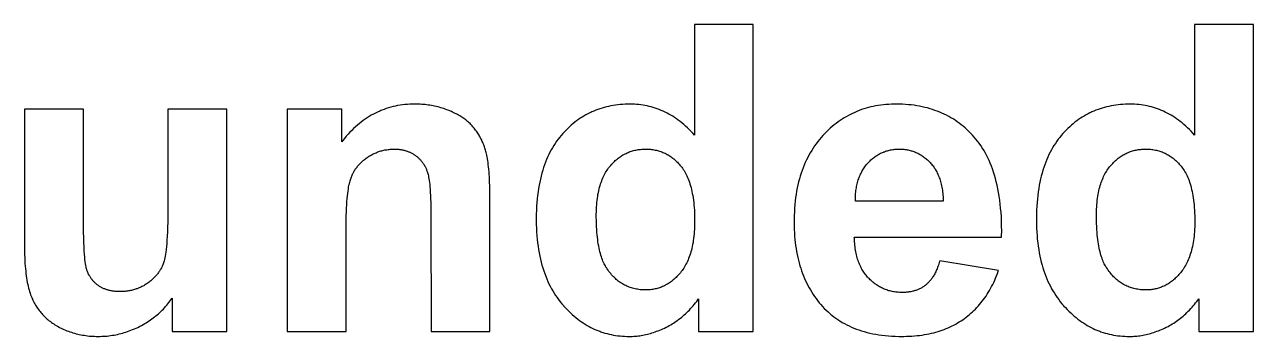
# Model space of a CAD drawing. Header units: millimetres. Extents: x 0 to 841, y 0 to 594.
# Drawn here: x 233.96 to 249.99, y 347.76 to 351.83 of the extents above; entities that cross this region are included whole.
import ezdxf

# ---------------------------------------------------------------- set-up
doc = ezdxf.new("R2010")
doc.units = ezdxf.units.MM
doc.header["$LTSCALE"] = 46.255
doc.layers.add('5_CURVES', color=7, linetype='CONTINUOUS')

msp = doc.modelspace()

# ---------------------------------------------------------------- linework, layer by layer
at = {"layer": '5_CURVES', "color": 7, "linetype": 'CONTINUOUS'}
for p, q in [((242.698, 351.83), (242.698, 350.389)), ((243.464, 351.83), (242.698, 351.83)), ((243.464, 347.83), (243.464, 351.83)), ((249.219, 351.83), (249.219, 350.389)), ((249.986, 351.83), (249.219, 351.83)), ((249.986, 347.83), (249.986, 351.83)), ((233.964, 350.728), (233.964, 348.867)), ((234.73, 350.728), (233.964, 350.728)), ((234.731, 349.289), (234.73, 350.728)), ((236.599, 350.728), (235.833, 350.728)), ((236.599, 347.83), (236.599, 350.728)), ((237.388, 350.728), (237.388, 347.83)), ((238.1, 350.728), (237.388, 350.728)), ((238.1, 350.302), (238.1, 350.728)), ((240.029, 347.83), (240.029, 349.649)), ((245.942, 349.527), (244.796, 349.527)), ((239.262, 349.345), (239.263, 347.83)), ((244.782, 349.058), (246.703, 349.058)), ((246.662, 348.624), (245.898, 348.752)), ((235.887, 348.264), (235.887, 347.83)), ((242.752, 348.256), (242.752, 347.83)), ((249.273, 348.256), (249.273, 347.83)), ((235.887, 347.83), (236.599, 347.83)), ((237.388, 347.83), (238.155, 347.83)), ((239.263, 347.83), (240.029, 347.83)), ((242.752, 347.83), (243.464, 347.83)), ((249.273, 347.83), (249.986, 347.83))]:
    msp.add_line(p, q, dxfattribs=at)
for points in [[(235.833, 350.728), (235.833, 349.491), (235.832, 349.405), (235.831, 349.326), (235.83, 349.253), (235.828, 349.187), (235.826, 349.126), (235.823, 349.071), (235.82, 349.021), (235.817, 348.975), (235.813, 348.935), (235.809, 348.898), (235.805, 348.865), (235.801, 348.836), (235.797, 348.811), (235.793, 348.788), (235.789, 348.768), (235.784, 348.75), (235.78, 348.735), (235.775, 348.722)], [(239.055, 350.793), (239.021, 350.793), (238.988, 350.792), (238.955, 350.789), (238.923, 350.787), (238.891, 350.783), (238.859, 350.778), (238.828, 350.773), (238.798, 350.767), (238.768, 350.76), (238.738, 350.752), (238.708, 350.744), (238.679, 350.734), (238.65, 350.724), (238.622, 350.713), (238.608, 350.708), (238.594, 350.702), (238.566, 350.689), (238.538, 350.676), (238.511, 350.662), (238.484, 350.647), (238.458, 350.631), (238.431, 350.615), (238.405, 350.597), (238.379, 350.579), (238.354, 350.56), (238.329, 350.54), (238.303, 350.519), (238.279, 350.497), (238.254, 350.474), (238.23, 350.451), (238.206, 350.426), (238.182, 350.4), (238.158, 350.374), (238.135, 350.346), (238.112, 350.317), (238.1, 350.302)], [(239.519, 350.7), (239.508, 350.705), (239.488, 350.713), (239.469, 350.72), (239.449, 350.727), (239.429, 350.734), (239.41, 350.74), (239.39, 350.746), (239.37, 350.752), (239.35, 350.757), (239.33, 350.762), (239.31, 350.767), (239.289, 350.771), (239.269, 350.775), (239.248, 350.778), (239.227, 350.781), (239.206, 350.784), (239.185, 350.787), (239.164, 350.789), (239.143, 350.79), (239.121, 350.792), (239.099, 350.793), (239.077, 350.793), (239.055, 350.793)], [(241.857, 350.793), (241.827, 350.793), (241.794, 350.792), (241.762, 350.79), (241.731, 350.788), (241.699, 350.784), (241.669, 350.78), (241.638, 350.776), (241.609, 350.77), (241.579, 350.764), (241.55, 350.758), (241.522, 350.75), (241.494, 350.742), (241.466, 350.733), (241.439, 350.724), (241.412, 350.714), (241.385, 350.703), (241.359, 350.691), (241.346, 350.685), (241.333, 350.679), (241.308, 350.666), (241.282, 350.653), (241.257, 350.638), (241.233, 350.623), (241.208, 350.608), (241.184, 350.591), (241.161, 350.574), (241.137, 350.556), (241.114, 350.538), (241.091, 350.518), (241.069, 350.498), (241.046, 350.477), (241.024, 350.455), (241.002, 350.433), (240.981, 350.409)], [(242.698, 350.389), (242.675, 350.415), (242.652, 350.439), (242.629, 350.462), (242.605, 350.485), (242.582, 350.507), (242.558, 350.527), (242.534, 350.547), (242.511, 350.566), (242.487, 350.584), (242.463, 350.602), (242.438, 350.618), (242.414, 350.634), (242.389, 350.649), (242.365, 350.663), (242.34, 350.676), (242.315, 350.689), (242.29, 350.701), (242.264, 350.712), (242.239, 350.722), (242.213, 350.732), (242.187, 350.741), (242.161, 350.749), (242.134, 350.757), (242.108, 350.764), (242.081, 350.77), (242.054, 350.775), (242.027, 350.78), (241.999, 350.784), (241.971, 350.787), (241.943, 350.79), (241.915, 350.792), (241.886, 350.793), (241.857, 350.793)], [(245.325, 350.793), (245.301, 350.793), (245.265, 350.792), (245.23, 350.79), (245.195, 350.788), (245.161, 350.785), (245.127, 350.78), (245.094, 350.776), (245.061, 350.77), (245.029, 350.764), (244.997, 350.756), (244.966, 350.749), (244.935, 350.74), (244.905, 350.731), (244.875, 350.721), (244.846, 350.71), (244.816, 350.698), (244.788, 350.686), (244.759, 350.673), (244.731, 350.659), (244.704, 350.645), (244.676, 350.629), (244.649, 350.613), (244.623, 350.597), (244.596, 350.579), (244.57, 350.561), (244.545, 350.542), (244.519, 350.522), (244.494, 350.501), (244.469, 350.479), (244.445, 350.457), (244.421, 350.433), (244.397, 350.409), (244.373, 350.384)], [(246.345, 350.364), (246.322, 350.39), (246.298, 350.414), (246.275, 350.438), (246.25, 350.461), (246.226, 350.483), (246.201, 350.505), (246.175, 350.525), (246.149, 350.545), (246.123, 350.564), (246.096, 350.582), (246.069, 350.6), (246.041, 350.616), (246.013, 350.632), (245.984, 350.647), (245.955, 350.662), (245.925, 350.676), (245.895, 350.689), (245.864, 350.701), (245.833, 350.712), (245.801, 350.723), (245.769, 350.733), (245.736, 350.743), (245.702, 350.751), (245.668, 350.759), (245.633, 350.766), (245.598, 350.772), (245.562, 350.778), (245.525, 350.782), (245.487, 350.786), (245.449, 350.789), (245.409, 350.791), (245.37, 350.793), (245.329, 350.793), (245.325, 350.793)], [(248.378, 350.793), (248.348, 350.793), (248.316, 350.792), (248.283, 350.79), (248.252, 350.788), (248.221, 350.784), (248.19, 350.78), (248.16, 350.776), (248.13, 350.77), (248.1, 350.764), (248.072, 350.758), (248.043, 350.75), (248.015, 350.742), (247.987, 350.733), (247.96, 350.724), (247.933, 350.714), (247.906, 350.703), (247.88, 350.691), (247.867, 350.685), (247.854, 350.679), (247.829, 350.666), (247.803, 350.653), (247.778, 350.638), (247.754, 350.623), (247.73, 350.608), (247.706, 350.591), (247.682, 350.574), (247.658, 350.556), (247.635, 350.538), (247.612, 350.518), (247.59, 350.498), (247.567, 350.477), (247.545, 350.455), (247.523, 350.433), (247.502, 350.409)], [(249.219, 350.389), (249.196, 350.415), (249.173, 350.439), (249.15, 350.462), (249.126, 350.485), (249.103, 350.507), (249.079, 350.527), (249.056, 350.547), (249.032, 350.566), (249.008, 350.584), (248.984, 350.602), (248.959, 350.618), (248.935, 350.634), (248.911, 350.649), (248.886, 350.663), (248.861, 350.676), (248.836, 350.689), (248.811, 350.701), (248.785, 350.712), (248.76, 350.722), (248.734, 350.732), (248.708, 350.741), (248.682, 350.749), (248.656, 350.757), (248.629, 350.764), (248.602, 350.77), (248.575, 350.775), (248.548, 350.78), (248.52, 350.784), (248.493, 350.787), (248.464, 350.79), (248.436, 350.792), (248.407, 350.793), (248.378, 350.793)], [(239.835, 350.468), (239.827, 350.478), (239.818, 350.489), (239.81, 350.499), (239.801, 350.509), (239.791, 350.519), (239.782, 350.529), (239.772, 350.539), (239.761, 350.549), (239.75, 350.558), (239.739, 350.568), (239.728, 350.577), (239.716, 350.587), (239.704, 350.596), (239.691, 350.605), (239.678, 350.614), (239.665, 350.623), (239.652, 350.631), (239.638, 350.64), (239.623, 350.648), (239.608, 350.657), (239.593, 350.665), (239.578, 350.673), (239.562, 350.681), (239.545, 350.688), (239.529, 350.696), (239.519, 350.7)], [(239.986, 350.147), (239.982, 350.162), (239.978, 350.177), (239.974, 350.191), (239.97, 350.206), (239.965, 350.221), (239.96, 350.235), (239.955, 350.249), (239.95, 350.264), (239.944, 350.278), (239.938, 350.292), (239.932, 350.306), (239.926, 350.32), (239.919, 350.333), (239.912, 350.347), (239.904, 350.361), (239.897, 350.374), (239.889, 350.388), (239.881, 350.401), (239.872, 350.414), (239.864, 350.427), (239.855, 350.441), (239.845, 350.454), (239.836, 350.467), (239.835, 350.468)], [(240.981, 350.409), (240.96, 350.385), (240.939, 350.36), (240.919, 350.335), (240.9, 350.308), (240.882, 350.281), (240.864, 350.254), (240.846, 350.225), (240.83, 350.196), (240.814, 350.166), (240.798, 350.135), (240.783, 350.103), (240.769, 350.071), (240.756, 350.037), (240.743, 350.003), (240.731, 349.968), (240.719, 349.931), (240.708, 349.894), (240.698, 349.856), (240.689, 349.816), (240.68, 349.776), (240.672, 349.735), (240.665, 349.692), (240.658, 349.648), (240.652, 349.603), (240.647, 349.557), (240.643, 349.509), (240.64, 349.461), (240.637, 349.41), (240.636, 349.359), (240.635, 349.306), (240.635, 349.29)], [(247.502, 350.409), (247.481, 350.385), (247.46, 350.36), (247.44, 350.335), (247.421, 350.308), (247.403, 350.281), (247.385, 350.254), (247.367, 350.225), (247.351, 350.196), (247.335, 350.166), (247.319, 350.135), (247.305, 350.103), (247.29, 350.071), (247.277, 350.037), (247.264, 350.003), (247.252, 349.968), (247.24, 349.931), (247.23, 349.894), (247.219, 349.856), (247.21, 349.817), (247.201, 349.776), (247.193, 349.735), (247.186, 349.692), (247.179, 349.648), (247.174, 349.603), (247.169, 349.557), (247.164, 349.509), (247.161, 349.461), (247.159, 349.41), (247.157, 349.359), (247.156, 349.306), (247.156, 349.29)], [(244.373, 350.384), (244.35, 350.358), (244.327, 350.331), (244.306, 350.304), (244.285, 350.277), (244.264, 350.248), (244.245, 350.219), (244.226, 350.19), (244.208, 350.16), (244.19, 350.129), (244.174, 350.097), (244.158, 350.065), (244.143, 350.032), (244.128, 349.998), (244.114, 349.964), (244.101, 349.929), (244.089, 349.893), (244.077, 349.856), (244.066, 349.818), (244.056, 349.78), (244.047, 349.74), (244.038, 349.7), (244.03, 349.659), (244.023, 349.617), (244.017, 349.574), (244.011, 349.529), (244.007, 349.484), (244.003, 349.438), (244, 349.391), (243.998, 349.342), (243.997, 349.293), (243.996, 349.257)], [(246.703, 349.058), (246.703, 349.075), (246.704, 349.14), (246.703, 349.202), (246.701, 349.263), (246.699, 349.322), (246.695, 349.379), (246.69, 349.435), (246.685, 349.489), (246.678, 349.541), (246.671, 349.592), (246.663, 349.641), (246.654, 349.689), (246.644, 349.736), (246.633, 349.781), (246.622, 349.825), (246.609, 349.867), (246.597, 349.908), (246.583, 349.948), (246.569, 349.986), (246.554, 350.024), (246.538, 350.06), (246.522, 350.095), (246.505, 350.129), (246.487, 350.162), (246.469, 350.194), (246.45, 350.225), (246.43, 350.254), (246.41, 350.283), (246.389, 350.311), (246.367, 350.338), (246.345, 350.364)], [(238.212, 349.808), (238.216, 349.82), (238.22, 349.833), (238.225, 349.844), (238.23, 349.856), (238.235, 349.867), (238.24, 349.879), (238.245, 349.89), (238.248, 349.895), (238.251, 349.901), (238.257, 349.912), (238.263, 349.922), (238.27, 349.933), (238.276, 349.943), (238.283, 349.953), (238.29, 349.963), (238.298, 349.973), (238.306, 349.983), (238.313, 349.992), (238.322, 350.002), (238.33, 350.011), (238.339, 350.02), (238.348, 350.029), (238.357, 350.038), (238.367, 350.047), (238.377, 350.056), (238.387, 350.064), (238.397, 350.073), (238.408, 350.081), (238.419, 350.089), (238.43, 350.097), (238.431, 350.097)], [(238.431, 350.097), (238.438, 350.102), (238.45, 350.11), (238.461, 350.117), (238.473, 350.124), (238.485, 350.131), (238.497, 350.137), (238.509, 350.143), (238.521, 350.149), (238.534, 350.155), (238.546, 350.16), (238.559, 350.165), (238.571, 350.17), (238.584, 350.174), (238.597, 350.178), (238.61, 350.182), (238.623, 350.186), (238.636, 350.189), (238.649, 350.192), (238.662, 350.195), (238.676, 350.197), (238.689, 350.199), (238.703, 350.201), (238.717, 350.203), (238.731, 350.204), (238.745, 350.205), (238.759, 350.206), (238.773, 350.206), (238.788, 350.207)], [(238.788, 350.207), (238.799, 350.207), (238.81, 350.206), (238.821, 350.206), (238.832, 350.205), (238.843, 350.204), (238.853, 350.203), (238.864, 350.201), (238.874, 350.2), (238.884, 350.198), (238.894, 350.196), (238.904, 350.194), (238.914, 350.192), (238.923, 350.189), (238.933, 350.186), (238.942, 350.183), (238.952, 350.18), (238.961, 350.177), (238.97, 350.173), (238.979, 350.17), (238.988, 350.166), (238.996, 350.162), (239.005, 350.157), (239.014, 350.153), (239.022, 350.148), (239.03, 350.143), (239.039, 350.138), (239.047, 350.133), (239.052, 350.129)], [(239.052, 350.129), (239.054, 350.127), (239.062, 350.122), (239.07, 350.116), (239.077, 350.11), (239.085, 350.104), (239.092, 350.098), (239.099, 350.092), (239.106, 350.085), (239.112, 350.079), (239.119, 350.072), (239.125, 350.065), (239.131, 350.058), (239.138, 350.051), (239.143, 350.044), (239.149, 350.036), (239.155, 350.029), (239.16, 350.021), (239.165, 350.013), (239.171, 350.005), (239.176, 349.997), (239.18, 349.988), (239.185, 349.98), (239.19, 349.971), (239.194, 349.962), (239.198, 349.953), (239.202, 349.944), (239.206, 349.934), (239.21, 349.925), (239.213, 349.915)], [(240.029, 349.649), (240.029, 349.691), (240.028, 349.732), (240.027, 349.771), (240.025, 349.809), (240.024, 349.845), (240.021, 349.879), (240.019, 349.912), (240.016, 349.944), (240.013, 349.974), (240.01, 350.003), (240.006, 350.03), (240.002, 350.056), (239.999, 350.081), (239.994, 350.104), (239.99, 350.126), (239.986, 350.147)], [(241.601, 349.988), (241.607, 349.995), (241.618, 350.008), (241.63, 350.021), (241.642, 350.033), (241.654, 350.044), (241.666, 350.056), (241.678, 350.066), (241.69, 350.077), (241.703, 350.087), (241.715, 350.096), (241.728, 350.105), (241.74, 350.114), (241.753, 350.122), (241.766, 350.13), (241.779, 350.137), (241.793, 350.144), (241.806, 350.151), (241.82, 350.157), (241.833, 350.163), (241.847, 350.169), (241.854, 350.171), (241.861, 350.174), (241.875, 350.179), (241.89, 350.183), (241.904, 350.187), (241.919, 350.191), (241.934, 350.194), (241.949, 350.197), (241.964, 350.2), (241.979, 350.202), (241.995, 350.203), (242.011, 350.205), (242.027, 350.206), (242.043, 350.206), (242.059, 350.207)], [(242.059, 350.207), (242.074, 350.206), (242.091, 350.206), (242.107, 350.205), (242.123, 350.204), (242.139, 350.202), (242.155, 350.2), (242.17, 350.197), (242.186, 350.194), (242.201, 350.191), (242.215, 350.187), (242.23, 350.183), (242.244, 350.179), (242.259, 350.174), (242.273, 350.169), (242.287, 350.164), (242.3, 350.158), (242.314, 350.152), (242.327, 350.145), (242.34, 350.138), (242.353, 350.131), (242.366, 350.123), (242.379, 350.115), (242.392, 350.106), (242.404, 350.097), (242.416, 350.088), (242.429, 350.078), (242.441, 350.068), (242.452, 350.058), (242.464, 350.047), (242.476, 350.036), (242.487, 350.024), (242.498, 350.011), (242.509, 349.999), (242.52, 349.986)], [(244.958, 350.023), (244.967, 350.034), (244.978, 350.044), (244.988, 350.055), (244.999, 350.065), (245.01, 350.075), (245.021, 350.084), (245.032, 350.093), (245.043, 350.102), (245.054, 350.11), (245.065, 350.118), (245.077, 350.125), (245.088, 350.132), (245.1, 350.139), (245.112, 350.146), (245.124, 350.152), (245.136, 350.158), (245.149, 350.163), (245.161, 350.168), (245.168, 350.171), (245.174, 350.173), (245.187, 350.178), (245.2, 350.182), (245.213, 350.186), (245.226, 350.189), (245.24, 350.193), (245.254, 350.196), (245.268, 350.198), (245.282, 350.2), (245.296, 350.202), (245.311, 350.204), (245.326, 350.205), (245.341, 350.206), (245.356, 350.206), (245.372, 350.207)], [(245.372, 350.207), (245.386, 350.206), (245.4, 350.206), (245.414, 350.205), (245.428, 350.204), (245.442, 350.202), (245.456, 350.201), (245.469, 350.198), (245.482, 350.196), (245.496, 350.193), (245.509, 350.19), (245.522, 350.186), (245.528, 350.184), (245.534, 350.182), (245.547, 350.178), (245.56, 350.174), (245.572, 350.169), (245.584, 350.164), (245.597, 350.159), (245.609, 350.153), (245.621, 350.147), (245.633, 350.14), (245.644, 350.133), (245.656, 350.126), (245.668, 350.119), (245.679, 350.111), (245.69, 350.103), (245.702, 350.094), (245.713, 350.085), (245.724, 350.076), (245.735, 350.066), (245.745, 350.056), (245.756, 350.046), (245.767, 350.035), (245.77, 350.032)], [(248.122, 349.988), (248.128, 349.995), (248.139, 350.008), (248.151, 350.021), (248.163, 350.033), (248.175, 350.044), (248.187, 350.056), (248.199, 350.066), (248.211, 350.077), (248.224, 350.087), (248.236, 350.096), (248.249, 350.105), (248.262, 350.114), (248.274, 350.122), (248.287, 350.13), (248.301, 350.137), (248.314, 350.144), (248.327, 350.151), (248.341, 350.157), (248.354, 350.163), (248.368, 350.169), (248.375, 350.171), (248.382, 350.174), (248.396, 350.179), (248.411, 350.183), (248.425, 350.187), (248.44, 350.191), (248.455, 350.194), (248.47, 350.197), (248.485, 350.2), (248.5, 350.202), (248.516, 350.203), (248.532, 350.205), (248.548, 350.206), (248.564, 350.206), (248.58, 350.207)], [(248.58, 350.207), (248.596, 350.206), (248.612, 350.206), (248.629, 350.205), (248.645, 350.204), (248.66, 350.202), (248.676, 350.2), (248.692, 350.197), (248.707, 350.194), (248.722, 350.191), (248.737, 350.187), (248.751, 350.183), (248.766, 350.179), (248.78, 350.174), (248.794, 350.169), (248.808, 350.164), (248.821, 350.158), (248.835, 350.152), (248.848, 350.145), (248.862, 350.138), (248.875, 350.131), (248.888, 350.123), (248.9, 350.115), (248.913, 350.106), (248.925, 350.097), (248.938, 350.088), (248.95, 350.078), (248.962, 350.068), (248.973, 350.058), (248.985, 350.047), (248.997, 350.036), (249.008, 350.024), (249.019, 350.011), (249.031, 349.999), (249.042, 349.986)], [(241.418, 349.342), (241.418, 349.359), (241.419, 349.391), (241.42, 349.423), (241.421, 349.453), (241.423, 349.482), (241.426, 349.511), (241.429, 349.538), (241.432, 349.565), (241.436, 349.591), (241.44, 349.616), (241.445, 349.641), (241.45, 349.664), (241.455, 349.688), (241.461, 349.71), (241.467, 349.732), (241.474, 349.753), (241.481, 349.773), (241.488, 349.793), (241.496, 349.812), (241.503, 349.831), (241.512, 349.849), (241.52, 349.866), (241.529, 349.883), (241.539, 349.9), (241.548, 349.916), (241.558, 349.931), (241.568, 349.946), (241.579, 349.961), (241.59, 349.975), (241.601, 349.988)], [(242.52, 349.986), (242.531, 349.972), (242.542, 349.957), (242.552, 349.942), (242.562, 349.926), (242.572, 349.91), (242.582, 349.893), (242.591, 349.875), (242.6, 349.857), (242.608, 349.838), (242.617, 349.818), (242.625, 349.797), (242.632, 349.776), (242.639, 349.753), (242.646, 349.73), (242.653, 349.706), (242.659, 349.681), (242.665, 349.655), (242.67, 349.628), (242.676, 349.6), (242.68, 349.571), (242.684, 349.541), (242.688, 349.51), (242.691, 349.478), (242.694, 349.444), (242.697, 349.41), (242.698, 349.374), (242.7, 349.336), (242.7, 349.298), (242.7, 349.268)], [(244.796, 349.527), (244.796, 349.544), (244.796, 349.565), (244.797, 349.586), (244.798, 349.606), (244.799, 349.626), (244.801, 349.646), (244.803, 349.665), (244.806, 349.683), (244.809, 349.702), (244.812, 349.72), (244.816, 349.737), (244.82, 349.755), (244.824, 349.772), (244.829, 349.788), (244.834, 349.804), (244.839, 349.82), (244.845, 349.836), (244.851, 349.851), (244.857, 349.866), (244.864, 349.881), (244.871, 349.895), (244.878, 349.909), (244.885, 349.923), (244.893, 349.936), (244.901, 349.95), (244.91, 349.963), (244.919, 349.975), (244.928, 349.988), (244.938, 350), (244.947, 350.012), (244.958, 350.023)], [(245.77, 350.032), (245.78, 350.021), (245.79, 350.01), (245.799, 349.999), (245.808, 349.987), (245.817, 349.975), (245.825, 349.963), (245.834, 349.95), (245.842, 349.937), (245.849, 349.923), (245.857, 349.909), (245.864, 349.895), (245.871, 349.881), (245.877, 349.865), (245.884, 349.85), (245.89, 349.834), (245.895, 349.818), (245.901, 349.801), (245.906, 349.784), (245.911, 349.766), (245.915, 349.748), (245.92, 349.729), (245.923, 349.71), (245.927, 349.69), (245.93, 349.67), (245.933, 349.649), (245.935, 349.628), (245.938, 349.606), (245.939, 349.584), (245.941, 349.561), (245.942, 349.537), (245.942, 349.527)], [(247.939, 349.342), (247.939, 349.359), (247.94, 349.391), (247.941, 349.423), (247.942, 349.453), (247.944, 349.482), (247.947, 349.511), (247.95, 349.538), (247.953, 349.565), (247.957, 349.591), (247.961, 349.616), (247.966, 349.641), (247.971, 349.664), (247.976, 349.688), (247.982, 349.71), (247.988, 349.732), (247.995, 349.753), (248.002, 349.773), (248.009, 349.793), (248.017, 349.812), (248.025, 349.831), (248.033, 349.849), (248.041, 349.866), (248.05, 349.883), (248.06, 349.9), (248.069, 349.916), (248.079, 349.931), (248.089, 349.946), (248.1, 349.961), (248.111, 349.975), (248.122, 349.988)], [(249.042, 349.986), (249.052, 349.972), (249.063, 349.957), (249.073, 349.942), (249.084, 349.926), (249.093, 349.91), (249.103, 349.893), (249.112, 349.875), (249.121, 349.857), (249.13, 349.838), (249.138, 349.818), (249.146, 349.797), (249.153, 349.776), (249.161, 349.753), (249.168, 349.73), (249.174, 349.706), (249.18, 349.681), (249.186, 349.655), (249.192, 349.628), (249.197, 349.6), (249.201, 349.571), (249.205, 349.541), (249.209, 349.51), (249.213, 349.478), (249.215, 349.444), (249.218, 349.41), (249.219, 349.374), (249.221, 349.336), (249.221, 349.298), (249.222, 349.268)], [(238.155, 347.83), (238.155, 349.164), (238.155, 349.226), (238.156, 349.284), (238.157, 349.339), (238.159, 349.39), (238.161, 349.437), (238.164, 349.481), (238.167, 349.522), (238.17, 349.56), (238.173, 349.596), (238.177, 349.628), (238.181, 349.658), (238.185, 349.686), (238.189, 349.711), (238.193, 349.735), (238.198, 349.756), (238.203, 349.775), (238.207, 349.792), (238.212, 349.808)], [(239.213, 349.915), (239.217, 349.903), (239.221, 349.89), (239.225, 349.875), (239.228, 349.859), (239.232, 349.84), (239.236, 349.82), (239.239, 349.797), (239.242, 349.772), (239.246, 349.744), (239.249, 349.713), (239.251, 349.679), (239.254, 349.643), (239.256, 349.603), (239.258, 349.559), (239.26, 349.512), (239.261, 349.46), (239.262, 349.405), (239.262, 349.345)], [(234.771, 348.646), (234.768, 348.658), (234.765, 348.673), (234.761, 348.691), (234.758, 348.713), (234.754, 348.738), (234.751, 348.766), (234.748, 348.8), (234.745, 348.838), (234.742, 348.882), (234.739, 348.932), (234.737, 348.988), (234.735, 349.051), (234.733, 349.122), (234.732, 349.201), (234.731, 349.289)], [(240.635, 349.29), (240.635, 349.277), (240.636, 349.225), (240.637, 349.175), (240.64, 349.126), (240.643, 349.078), (240.647, 349.031), (240.652, 348.985), (240.658, 348.94), (240.665, 348.897), (240.672, 348.854), (240.68, 348.813), (240.689, 348.773), (240.699, 348.733), (240.709, 348.695), (240.721, 348.657), (240.732, 348.62), (240.745, 348.584), (240.758, 348.549), (240.772, 348.515), (240.786, 348.482), (240.801, 348.45), (240.817, 348.418), (240.834, 348.387), (240.851, 348.357), (240.869, 348.328), (240.887, 348.299), (240.906, 348.271), (240.926, 348.244), (240.947, 348.217), (240.968, 348.191), (240.99, 348.166)], [(241.544, 348.669), (241.536, 348.683), (241.528, 348.698), (241.52, 348.713), (241.512, 348.73), (241.505, 348.747), (241.498, 348.765), (241.491, 348.783), (241.484, 348.803), (241.477, 348.824), (241.471, 348.845), (241.465, 348.868), (241.459, 348.892), (241.454, 348.916), (241.449, 348.942), (241.444, 348.97), (241.44, 348.998), (241.436, 349.028), (241.432, 349.059), (241.429, 349.091), (241.426, 349.125), (241.423, 349.16), (241.421, 349.197), (241.42, 349.236), (241.419, 349.276), (241.418, 349.318), (241.418, 349.342)], [(247.156, 349.29), (247.156, 349.277), (247.157, 349.225), (247.158, 349.175), (247.161, 349.126), (247.164, 349.078), (247.168, 349.031), (247.174, 348.985), (247.179, 348.94), (247.186, 348.897), (247.193, 348.854), (247.202, 348.813), (247.211, 348.773), (247.22, 348.733), (247.231, 348.695), (247.242, 348.657), (247.253, 348.62), (247.266, 348.584), (247.279, 348.549), (247.293, 348.515), (247.307, 348.482), (247.323, 348.45), (247.338, 348.418), (247.355, 348.387), (247.372, 348.357), (247.39, 348.328), (247.408, 348.299), (247.428, 348.271), (247.447, 348.244), (247.468, 348.217), (247.489, 348.191), (247.511, 348.166)], [(248.066, 348.669), (248.057, 348.683), (248.049, 348.698), (248.041, 348.713), (248.033, 348.73), (248.026, 348.747), (248.019, 348.764), (248.012, 348.783), (248.005, 348.803), (247.998, 348.824), (247.992, 348.845), (247.986, 348.868), (247.98, 348.892), (247.975, 348.916), (247.97, 348.942), (247.965, 348.97), (247.961, 348.998), (247.957, 349.028), (247.953, 349.059), (247.95, 349.091), (247.947, 349.125), (247.944, 349.16), (247.942, 349.197), (247.941, 349.236), (247.94, 349.276), (247.939, 349.318), (247.939, 349.342)], [(242.7, 349.268), (242.7, 349.26), (242.7, 349.226), (242.699, 349.193), (242.698, 349.161), (242.696, 349.13), (242.693, 349.1), (242.69, 349.071), (242.687, 349.042), (242.683, 349.015), (242.679, 348.988), (242.674, 348.962), (242.669, 348.937), (242.663, 348.913), (242.657, 348.889), (242.651, 348.866), (242.644, 348.844), (242.637, 348.822), (242.63, 348.801), (242.622, 348.781), (242.614, 348.761), (242.605, 348.742), (242.597, 348.723), (242.587, 348.705), (242.578, 348.688), (242.568, 348.671), (242.558, 348.655), (242.548, 348.639), (242.537, 348.624), (242.526, 348.609), (242.514, 348.595)], [(243.996, 349.257), (243.996, 349.248), (243.997, 349.203), (243.998, 349.158), (244.001, 349.115), (244.004, 349.072), (244.007, 349.03), (244.012, 348.989), (244.017, 348.949), (244.023, 348.909), (244.03, 348.87), (244.037, 348.832), (244.045, 348.795), (244.054, 348.758), (244.063, 348.723), (244.073, 348.687), (244.084, 348.653), (244.095, 348.619), (244.107, 348.586), (244.12, 348.553), (244.133, 348.521), (244.147, 348.49), (244.162, 348.459), (244.177, 348.429), (244.193, 348.399), (244.21, 348.37), (244.227, 348.341), (244.245, 348.313), (244.264, 348.285), (244.283, 348.258)], [(249.222, 349.268), (249.222, 349.26), (249.221, 349.226), (249.22, 349.193), (249.219, 349.161), (249.217, 349.13), (249.214, 349.1), (249.211, 349.071), (249.208, 349.042), (249.204, 349.015), (249.2, 348.988), (249.195, 348.962), (249.19, 348.937), (249.184, 348.913), (249.179, 348.889), (249.172, 348.866), (249.166, 348.844), (249.158, 348.822), (249.151, 348.801), (249.143, 348.781), (249.135, 348.761), (249.127, 348.742), (249.118, 348.723), (249.109, 348.705), (249.099, 348.688), (249.089, 348.671), (249.079, 348.655), (249.069, 348.639), (249.058, 348.624), (249.047, 348.609), (249.035, 348.595)], [(244.967, 348.525), (244.956, 348.537), (244.946, 348.549), (244.935, 348.562), (244.925, 348.575), (244.916, 348.588), (244.907, 348.601), (244.898, 348.615), (244.889, 348.629), (244.881, 348.643), (244.873, 348.658), (244.865, 348.673), (244.858, 348.689), (244.851, 348.705), (244.844, 348.721), (244.837, 348.738), (244.831, 348.755), (244.825, 348.773), (244.82, 348.791), (244.815, 348.809), (244.81, 348.828), (244.806, 348.848), (244.802, 348.868), (244.798, 348.888), (244.795, 348.909), (244.792, 348.931), (244.789, 348.953), (244.787, 348.975), (244.785, 348.999), (244.784, 349.023), (244.783, 349.047), (244.782, 349.058)], [(233.964, 348.867), (233.964, 348.827), (233.966, 348.788), (233.967, 348.75), (233.969, 348.714), (233.971, 348.68), (233.974, 348.646), (233.978, 348.614), (233.981, 348.583), (233.985, 348.553), (233.99, 348.524), (233.994, 348.496), (233.999, 348.469), (234.005, 348.443), (234.01, 348.419), (234.016, 348.395), (234.023, 348.372), (234.029, 348.35), (234.036, 348.329), (234.043, 348.308), (234.05, 348.289), (234.058, 348.27), (234.066, 348.252)], [(234.926, 348.427), (234.919, 348.433), (234.911, 348.439), (234.903, 348.445), (234.896, 348.451), (234.888, 348.458), (234.881, 348.464), (234.875, 348.471), (234.868, 348.477), (234.862, 348.484), (234.855, 348.491), (234.849, 348.498), (234.844, 348.505), (234.838, 348.512), (234.833, 348.52), (234.827, 348.527), (234.822, 348.535), (234.817, 348.542), (234.813, 348.55), (234.81, 348.554), (234.808, 348.558), (234.804, 348.566), (234.799, 348.574), (234.795, 348.583), (234.791, 348.591), (234.788, 348.6), (234.784, 348.609), (234.781, 348.618), (234.777, 348.627), (234.774, 348.636), (234.771, 348.646)], [(235.775, 348.722), (235.771, 348.711), (235.767, 348.7), (235.762, 348.689), (235.757, 348.678), (235.752, 348.668), (235.747, 348.657), (235.741, 348.647), (235.735, 348.636), (235.732, 348.631), (235.729, 348.626), (235.723, 348.616), (235.716, 348.606), (235.71, 348.596), (235.703, 348.587), (235.695, 348.577), (235.688, 348.568), (235.68, 348.559), (235.672, 348.549), (235.663, 348.54), (235.655, 348.531), (235.646, 348.523), (235.637, 348.514), (235.627, 348.505), (235.618, 348.497), (235.608, 348.489), (235.597, 348.48), (235.587, 348.472), (235.576, 348.464), (235.565, 348.457), (235.563, 348.455)], [(242.065, 348.37), (242.046, 348.371), (242.027, 348.371), (242.009, 348.372), (241.991, 348.374), (241.974, 348.376), (241.957, 348.379), (241.94, 348.382), (241.923, 348.385), (241.907, 348.389), (241.891, 348.393), (241.875, 348.398), (241.86, 348.403), (241.845, 348.408), (241.83, 348.414), (241.815, 348.42), (241.801, 348.427), (241.786, 348.434), (241.772, 348.442), (241.758, 348.45), (241.745, 348.458), (241.731, 348.467), (241.718, 348.477), (241.705, 348.486), (241.692, 348.497), (241.679, 348.508), (241.667, 348.519), (241.654, 348.531), (241.642, 348.543), (241.63, 348.556), (241.618, 348.569), (241.606, 348.583), (241.595, 348.597), (241.583, 348.612), (241.572, 348.628), (241.561, 348.644), (241.55, 348.661), (241.544, 348.669)], [(245.898, 348.752), (245.896, 348.744), (245.89, 348.727), (245.885, 348.709), (245.879, 348.693), (245.873, 348.677), (245.867, 348.662), (245.861, 348.647), (245.855, 348.633), (245.849, 348.619), (245.843, 348.606), (245.836, 348.593), (245.83, 348.581), (245.823, 348.569), (245.817, 348.558), (245.81, 348.547), (245.803, 348.536), (245.796, 348.526), (245.789, 348.516), (245.782, 348.507), (245.775, 348.498), (245.767, 348.489), (245.76, 348.48), (245.752, 348.472), (245.745, 348.464), (245.737, 348.457), (245.729, 348.45), (245.721, 348.443), (245.713, 348.436)], [(248.586, 348.37), (248.567, 348.371), (248.548, 348.371), (248.53, 348.372), (248.512, 348.374), (248.495, 348.376), (248.478, 348.379), (248.461, 348.382), (248.444, 348.385), (248.428, 348.389), (248.412, 348.393), (248.397, 348.398), (248.381, 348.403), (248.366, 348.408), (248.351, 348.414), (248.336, 348.42), (248.322, 348.427), (248.307, 348.434), (248.293, 348.442), (248.28, 348.45), (248.266, 348.458), (248.252, 348.467), (248.239, 348.477), (248.226, 348.486), (248.213, 348.497), (248.2, 348.508), (248.188, 348.519), (248.175, 348.531), (248.163, 348.543), (248.151, 348.556), (248.139, 348.569), (248.127, 348.583), (248.116, 348.597), (248.104, 348.612), (248.093, 348.628), (248.082, 348.644), (248.071, 348.661), (248.066, 348.669)], [(242.514, 348.595), (242.506, 348.585), (242.494, 348.571), (242.482, 348.558), (242.47, 348.546), (242.458, 348.534), (242.446, 348.523), (242.434, 348.512), (242.422, 348.501), (242.409, 348.491), (242.397, 348.481), (242.385, 348.472), (242.372, 348.463), (242.359, 348.455), (242.347, 348.447), (242.334, 348.44), (242.321, 348.433), (242.308, 348.426), (242.295, 348.42), (242.281, 348.414), (242.268, 348.408), (242.261, 348.405), (242.254, 348.403), (242.241, 348.398), (242.227, 348.394), (242.213, 348.39), (242.199, 348.386), (242.185, 348.383), (242.17, 348.38), (242.156, 348.377), (242.141, 348.375), (242.126, 348.374), (242.111, 348.372), (242.096, 348.371), (242.08, 348.371), (242.065, 348.37)], [(245.41, 348.338), (245.403, 348.338), (245.387, 348.338), (245.37, 348.339), (245.354, 348.34), (245.338, 348.341), (245.322, 348.343), (245.307, 348.345), (245.292, 348.348), (245.277, 348.351), (245.262, 348.354), (245.247, 348.357), (245.233, 348.361), (245.218, 348.365), (245.204, 348.37), (245.19, 348.375), (245.177, 348.38), (245.163, 348.386), (245.15, 348.392), (245.137, 348.398), (245.124, 348.405), (245.111, 348.412), (245.098, 348.419), (245.085, 348.427), (245.073, 348.435), (245.061, 348.444), (245.049, 348.452), (245.036, 348.462), (245.025, 348.471), (245.013, 348.481), (245.001, 348.492), (244.99, 348.502), (244.978, 348.514), (244.967, 348.525)], [(246.196, 347.983), (246.218, 347.999), (246.239, 348.015), (246.261, 348.031), (246.281, 348.048), (246.302, 348.066), (246.322, 348.084), (246.341, 348.102), (246.36, 348.121), (246.379, 348.141), (246.397, 348.161), (246.415, 348.181), (246.432, 348.202), (246.45, 348.224), (246.466, 348.246), (246.483, 348.268), (246.499, 348.291), (246.514, 348.315), (246.529, 348.339), (246.544, 348.364), (246.558, 348.39), (246.572, 348.416), (246.586, 348.442), (246.599, 348.469), (246.612, 348.497), (246.624, 348.526), (246.637, 348.555), (246.648, 348.585), (246.659, 348.616), (246.662, 348.624)], [(249.035, 348.595), (249.027, 348.585), (249.015, 348.571), (249.003, 348.558), (248.991, 348.546), (248.979, 348.534), (248.967, 348.523), (248.955, 348.512), (248.943, 348.501), (248.931, 348.491), (248.918, 348.481), (248.906, 348.472), (248.893, 348.463), (248.881, 348.455), (248.868, 348.447), (248.855, 348.44), (248.842, 348.433), (248.829, 348.426), (248.816, 348.42), (248.802, 348.414), (248.789, 348.408), (248.782, 348.405), (248.776, 348.403), (248.762, 348.398), (248.748, 348.394), (248.734, 348.39), (248.72, 348.386), (248.706, 348.383), (248.691, 348.38), (248.677, 348.377), (248.662, 348.375), (248.647, 348.374), (248.632, 348.372), (248.617, 348.371), (248.602, 348.371), (248.586, 348.37)], [(235.211, 348.349), (235.209, 348.349), (235.195, 348.349), (235.182, 348.349), (235.169, 348.35), (235.157, 348.35), (235.144, 348.351), (235.132, 348.353), (235.121, 348.354), (235.109, 348.356), (235.098, 348.358), (235.087, 348.36), (235.076, 348.362), (235.066, 348.364), (235.056, 348.367), (235.046, 348.37), (235.036, 348.373), (235.026, 348.376), (235.017, 348.379), (235.008, 348.383), (234.999, 348.386), (234.99, 348.39), (234.982, 348.394), (234.973, 348.398), (234.965, 348.403), (234.957, 348.407), (234.949, 348.412), (234.941, 348.417), (234.934, 348.422), (234.926, 348.427)], [(235.563, 348.455), (235.551, 348.447), (235.54, 348.44), (235.528, 348.433), (235.517, 348.426), (235.505, 348.42), (235.493, 348.414), (235.481, 348.408), (235.469, 348.402), (235.457, 348.397), (235.445, 348.392), (235.439, 348.39), (235.433, 348.387), (235.42, 348.383), (235.408, 348.379), (235.395, 348.375), (235.383, 348.371), (235.37, 348.368), (235.357, 348.365), (235.344, 348.362), (235.33, 348.359), (235.317, 348.357), (235.304, 348.355), (235.29, 348.353), (235.276, 348.352), (235.262, 348.35), (235.248, 348.35), (235.234, 348.349), (235.22, 348.349), (235.211, 348.349)], [(245.713, 348.436), (245.704, 348.429), (245.696, 348.423), (245.687, 348.417), (245.679, 348.411), (245.67, 348.406), (245.661, 348.4), (245.652, 348.395), (245.643, 348.39), (245.633, 348.386), (245.624, 348.381), (245.614, 348.377), (245.605, 348.373), (245.595, 348.369), (245.585, 348.365), (245.575, 348.362), (245.564, 348.359), (245.554, 348.356), (245.543, 348.353), (245.532, 348.35), (245.521, 348.348), (245.51, 348.346), (245.499, 348.344), (245.487, 348.342), (245.475, 348.341), (245.464, 348.34), (245.451, 348.339), (245.439, 348.338), (245.427, 348.338), (245.414, 348.338), (245.41, 348.338)], [(234.066, 348.252), (234.073, 348.236), (234.081, 348.22), (234.089, 348.204), (234.098, 348.189), (234.106, 348.174), (234.115, 348.159), (234.125, 348.145), (234.134, 348.131), (234.144, 348.117), (234.154, 348.103), (234.165, 348.09), (234.175, 348.076), (234.187, 348.064), (234.198, 348.051), (234.21, 348.038), (234.222, 348.026), (234.234, 348.014), (234.247, 348.003), (234.259, 347.991), (234.273, 347.98), (234.286, 347.969), (234.3, 347.958), (234.315, 347.948), (234.329, 347.937), (234.344, 347.927), (234.36, 347.917), (234.376, 347.908), (234.392, 347.898), (234.403, 347.892)], [(235.47, 347.898), (235.49, 347.909), (235.51, 347.92), (235.53, 347.931), (235.549, 347.943), (235.568, 347.955), (235.587, 347.967), (235.606, 347.979), (235.624, 347.992), (235.642, 348.005), (235.659, 348.019), (235.668, 348.026), (235.676, 348.033), (235.693, 348.047), (235.71, 348.061), (235.726, 348.076), (235.742, 348.091), (235.757, 348.107), (235.773, 348.122), (235.788, 348.138), (235.803, 348.155), (235.817, 348.172), (235.831, 348.189), (235.845, 348.206), (235.859, 348.224), (235.872, 348.242), (235.885, 348.261), (235.887, 348.264)], [(240.99, 348.166), (240.99, 348.165), (241.013, 348.14), (241.036, 348.116), (241.058, 348.093), (241.082, 348.071), (241.105, 348.05), (241.128, 348.029), (241.152, 348.01), (241.176, 347.991), (241.2, 347.973), (241.224, 347.956), (241.248, 347.94), (241.273, 347.924), (241.298, 347.909), (241.323, 347.895), (241.348, 347.882), (241.373, 347.869), (241.399, 347.857), (241.425, 347.846), (241.451, 347.836), (241.464, 347.831), (241.477, 347.826), (241.504, 347.817), (241.531, 347.809), (241.558, 347.801), (241.585, 347.794), (241.613, 347.788), (241.641, 347.783), (241.669, 347.778), (241.698, 347.774), (241.727, 347.771), (241.756, 347.768), (241.786, 347.766), (241.816, 347.765), (241.846, 347.765)], [(242.332, 347.886), (242.351, 347.896), (242.37, 347.906), (242.388, 347.916), (242.407, 347.927), (242.425, 347.939), (242.443, 347.951), (242.461, 347.963), (242.479, 347.975), (242.496, 347.989), (242.514, 348.002), (242.531, 348.016), (242.548, 348.03), (242.565, 348.045), (242.582, 348.061), (242.598, 348.076), (242.615, 348.093), (242.631, 348.109), (242.647, 348.127), (242.664, 348.145), (242.679, 348.163), (242.695, 348.182), (242.711, 348.201), (242.727, 348.221), (242.742, 348.242), (242.752, 348.256)], [(244.283, 348.258), (244.303, 348.231), (244.324, 348.204), (244.346, 348.179), (244.368, 348.154), (244.391, 348.13), (244.415, 348.107), (244.439, 348.084), (244.463, 348.063), (244.476, 348.052), (244.488, 348.042), (244.514, 348.022), (244.541, 348.002), (244.568, 347.984), (244.595, 347.966), (244.624, 347.948), (244.653, 347.932), (244.683, 347.916), (244.713, 347.901), (244.744, 347.887), (244.776, 347.874), (244.809, 347.861), (244.843, 347.849), (244.877, 347.838), (244.912, 347.827), (244.948, 347.817), (244.985, 347.808), (245.023, 347.8), (245.062, 347.793), (245.102, 347.786), (245.142, 347.78), (245.184, 347.776), (245.227, 347.772), (245.271, 347.768), (245.316, 347.766), (245.362, 347.765), (245.402, 347.765)], [(247.511, 348.166), (247.511, 348.165), (247.534, 348.14), (247.557, 348.116), (247.58, 348.093), (247.603, 348.071), (247.626, 348.05), (247.649, 348.029), (247.673, 348.01), (247.697, 347.991), (247.721, 347.973), (247.745, 347.956), (247.769, 347.94), (247.794, 347.924), (247.819, 347.909), (247.844, 347.895), (247.869, 347.882), (247.894, 347.869), (247.92, 347.857), (247.946, 347.846), (247.972, 347.836), (247.985, 347.831), (247.998, 347.826), (248.025, 347.817), (248.052, 347.809), (248.079, 347.801), (248.106, 347.794), (248.134, 347.788), (248.162, 347.783), (248.19, 347.778), (248.219, 347.774), (248.248, 347.771), (248.277, 347.768), (248.307, 347.766), (248.337, 347.765), (248.368, 347.765)], [(248.853, 347.886), (248.872, 347.896), (248.891, 347.906), (248.909, 347.916), (248.928, 347.927), (248.946, 347.939), (248.964, 347.951), (248.982, 347.963), (249, 347.975), (249.017, 347.989), (249.035, 348.002), (249.052, 348.016), (249.069, 348.03), (249.086, 348.045), (249.103, 348.061), (249.119, 348.076), (249.136, 348.093), (249.152, 348.109), (249.169, 348.127), (249.185, 348.145), (249.201, 348.163), (249.216, 348.182), (249.232, 348.201), (249.248, 348.221), (249.263, 348.242), (249.273, 348.256)], [(234.403, 347.892), (234.421, 347.882), (234.439, 347.873), (234.458, 347.864), (234.477, 347.855), (234.496, 347.847), (234.515, 347.839), (234.535, 347.832), (234.545, 347.828), (234.554, 347.825), (234.574, 347.818), (234.594, 347.812), (234.614, 347.806), (234.635, 347.8), (234.656, 347.795), (234.677, 347.79), (234.698, 347.786), (234.719, 347.782), (234.741, 347.779), (234.763, 347.775), (234.785, 347.773), (234.807, 347.77), (234.83, 347.768), (234.853, 347.767), (234.876, 347.766), (234.899, 347.765), (234.923, 347.765), (234.927, 347.765)], [(234.927, 347.765), (234.95, 347.765), (234.973, 347.766), (234.995, 347.767), (235.018, 347.768), (235.041, 347.77), (235.063, 347.773), (235.085, 347.775), (235.108, 347.779), (235.13, 347.783), (235.152, 347.787), (235.175, 347.791), (235.197, 347.797), (235.219, 347.802), (235.241, 347.808), (235.263, 347.815), (235.285, 347.822), (235.307, 347.829), (235.329, 347.837), (235.351, 347.845), (235.373, 347.854), (235.395, 347.863), (235.417, 347.873), (235.439, 347.883), (235.461, 347.894), (235.47, 347.898)], [(241.846, 347.765), (241.866, 347.765), (241.886, 347.765), (241.906, 347.766), (241.926, 347.768), (241.945, 347.77), (241.965, 347.772), (241.985, 347.774), (242.005, 347.777), (242.024, 347.781), (242.044, 347.785), (242.064, 347.789), (242.084, 347.794), (242.104, 347.799), (242.124, 347.804), (242.144, 347.81), (242.164, 347.816), (242.184, 347.823), (242.204, 347.831), (242.225, 347.838), (242.245, 347.846), (242.266, 347.855), (242.286, 347.864), (242.307, 347.874), (242.328, 347.884), (242.332, 347.886)], [(245.402, 347.765), (245.426, 347.765), (245.462, 347.766), (245.498, 347.767), (245.533, 347.769), (245.567, 347.771), (245.6, 347.775), (245.633, 347.778), (245.665, 347.783), (245.697, 347.788), (245.728, 347.793), (245.758, 347.799), (245.788, 347.806), (245.817, 347.813), (245.846, 347.821), (245.874, 347.829), (245.901, 347.838), (245.928, 347.847), (245.955, 347.857), (245.981, 347.867), (246.007, 347.878), (246.032, 347.889), (246.056, 347.901), (246.081, 347.913), (246.104, 347.926), (246.128, 347.94), (246.151, 347.953), (246.173, 347.968), (246.196, 347.983)], [(248.368, 347.765), (248.387, 347.765), (248.407, 347.765), (248.427, 347.766), (248.447, 347.768), (248.466, 347.77), (248.486, 347.772), (248.506, 347.774), (248.526, 347.777), (248.546, 347.781), (248.565, 347.785), (248.585, 347.789), (248.605, 347.794), (248.625, 347.799), (248.645, 347.804), (248.665, 347.81), (248.685, 347.816), (248.705, 347.823), (248.726, 347.831), (248.746, 347.838), (248.766, 347.846), (248.787, 347.855), (248.807, 347.864), (248.828, 347.874), (248.849, 347.884), (248.853, 347.886)]]:
    msp.add_lwpolyline(points, dxfattribs=at)

doc.saveas('drawing.dxf')
